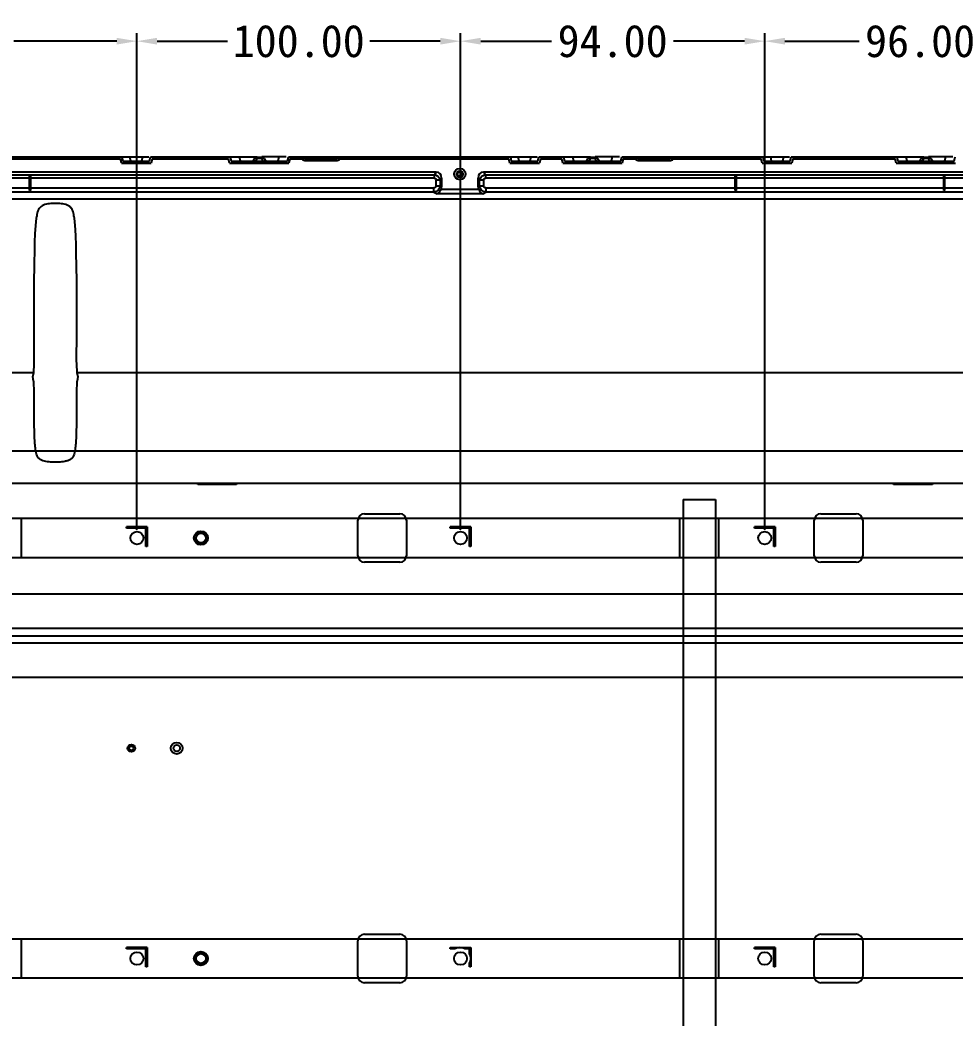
# Model space of a CAD drawing. Header units: millimetres. Extents: x 7835 to 8931, y -815 to 22.
# Drawn here: x 8412.4 to 8701.3, y -286.1 to 22.4 of the extents above; entities that cross this region are included whole.
import ezdxf

# ---------------------------------------------------------------- set-up
doc = ezdxf.new("R2010")
doc.units = ezdxf.units.MM
doc.header["$LTSCALE"] = 46.255
doc.header["$PDMODE"] = 3
doc.header["$PDSIZE"] = 0.3125
doc.layers.get('0').update_dxf_attribs({"linetype": 'CONTINUOUS'})
doc.layers.get('Defpoints').update_dxf_attribs({"linetype": 'CONTINUOUS'})
doc.styles.get("Standard").update_dxf_attribs({"font": 'simfang.ttf'})
doc.dimstyles.new('001', dxfattribs={"dimscale": 2.5, "dimtxt": 4, "dimasz": 2.5, "dimexe": 1, "dimexo": 1, "dimgap": 0.5, "dimtad": 0, "dimzin": 0, "dimdsep": 46, "dimtxsty": 'Standard', "dimcen": 0, "dimclrd": 2, "dimclre": 2, "dimclrt": 5, "dimadec": 0, "dimazin": 0, "dimtp": 0.01, "dimtm": 0.01, "dimtfac": 1, "dimtofl": 0, "dimtmove": 0, "dimatfit": 3, "dimldrblk": 'CLOSED', "dimfxl": 1, "dimtolj": 1, "dimtzin": 0, "dimarcsym": 0})

# ---------------------------------------------------------------- blocks, each defined once
blk = doc.blocks.new('001')
at = {"color": 1, "linetype": 'Continuous'}
for p, q in [((7927.68, -110.82), (8838.88, -110.82)), ((7927.68, -120.82), (8838.88, -120.82))]:
    blk.add_line(p, q, dxfattribs=at)
blk = doc.blocks.new('02')
at = {"color": 1}
for p, q in [((8139.28, -125.82), (8139.28, -539.62)), ((8139.28, -125.82), (8149.28, -125.82)), ((8149.28, -125.82), (8149.28, -539.62))]:
    blk.add_line(p, q, dxfattribs=at)
blk = doc.blocks.new('A$C61f20c2e')
at = {"color": 3, "linetype": 'Continuous'}
for p, q in [((932.5, 13.5), (473.5, 13.5)), ((495.5, 1.5), (495.5, 13.5)), ((599.5, 2), (599.5, 13)), ((601.5, 15), (612.5, 15)), ((614.5, 13), (614.5, 2)), ((699, 1.5), (699, 13.5)), ((711, 1.5), (711, 13.5)), ((740.5, 2), (740.5, 13)), ((742.5, 15), (753.5, 15)), ((755.5, 13), (755.5, 2)), ((473.5, 1.5), (932, 1.5)), ((612.5, 0), (601.5, 0)), ((753.5, 0), (742.5, 0))]:
    blk.add_line(p, q, dxfattribs=at)
blk.add_circle((551, 7.5), 2.15, dxfattribs=at)
for centre, start, end in [((601.5, 13), 90, 180), ((612.5, 13), 0, 90), ((742.5, 13), 90, 180), ((753.5, 13), 0, 90), ((601.5, 2), 180, 270), ((612.5, 2), 270, 0), ((742.5, 2), 180, 270), ((753.5, 2), 270, 0)]:
    blk.add_arc(centre, 2, start, end, dxfattribs=at)
blk = doc.blocks.new('*D421')
at = {"color": 2, "lineweight": -2, "transparency": 16777216}
for p, q in [((8642.48, -135.22), (8642.48, 18.37)), ((8648.73, 15.87), (8671.63, 15.87)), ((8732.23, 15.87), (8709.33, 15.87)), ((8738.48, -135.22), (8738.48, 18.37))]:
    blk.add_line(p, q, dxfattribs=at)
at = {"color": 2, "transparency": 16777216}
for points in [[(8648.73, 16.91), (8648.73, 14.82), (8642.48, 15.87)], [(8732.23, 16.91), (8732.23, 14.82), (8738.48, 15.87)]]:
    blk.add_solid(points, dxfattribs=at)
at = {"layer": 'Defpoints', "color": 0, "transparency": 16777216}
for p in [(8642.48, 15.87), (8642.48, -137.72), (8738.48, -137.72)]:
    blk.add_point(p, dxfattribs=at)
at = {"color": 5, "transparency": 16777216, "insert": (8690.48, 15.87), "char_height": 10, "attachment_point": 5}
blk.add_mtext('\\A1;96.00', dxfattribs=at)
blk = doc.blocks.new('_CLOSED')
at = {"color": 0, "linetype": 'ByBlock'}
for p, q in [((0, 0), (-1, 0.167)), ((-1, 0.167), (-1, -0.167)), ((-1, -0.167), (0, 0)), ((-1, 0), (0, 0))]:
    blk.add_line(p, q, dxfattribs=at)
blk = doc.blocks.new('*D422')
at = {"color": 2, "lineweight": -2, "transparency": 16777216}
for p, q in [((8548.48, -135.22), (8548.48, 18.37)), ((8554.73, 15.87), (8576.63, 15.87)), ((8636.23, 15.87), (8614.33, 15.87)), ((8642.48, -135.22), (8642.48, 18.37))]:
    blk.add_line(p, q, dxfattribs=at)
at = {"color": 2, "transparency": 16777216}
for points in [[(8554.73, 16.91), (8554.73, 14.82), (8548.48, 15.87)], [(8636.23, 16.91), (8636.23, 14.82), (8642.48, 15.87)]]:
    blk.add_solid(points, dxfattribs=at)
at = {"layer": 'Defpoints', "color": 0, "transparency": 16777216}
for p in [(8548.48, 15.87), (8548.48, -137.72), (8642.48, -137.72)]:
    blk.add_point(p, dxfattribs=at)
at = {"color": 5, "transparency": 16777216, "insert": (8595.48, 15.87), "char_height": 10, "attachment_point": 5}
blk.add_mtext('\\A1;94.00', dxfattribs=at)
blk = doc.blocks.new('*D423')
at = {"color": 2, "lineweight": -2, "transparency": 16777216}
for p, q in [((8448.48, -135.22), (8448.48, 18.37)), ((8454.73, 15.87), (8476.48, 15.87)), ((8542.23, 15.87), (8520.47, 15.87)), ((8548.48, -135.22), (8548.48, 18.37))]:
    blk.add_line(p, q, dxfattribs=at)
at = {"color": 2, "transparency": 16777216}
for points in [[(8454.73, 16.91), (8454.73, 14.82), (8448.48, 15.87)], [(8542.23, 16.91), (8542.23, 14.82), (8548.48, 15.87)]]:
    blk.add_solid(points, dxfattribs=at)
at = {"layer": 'Defpoints', "color": 0, "transparency": 16777216}
for p in [(8448.48, 15.87), (8448.48, -137.72), (8548.48, -137.72)]:
    blk.add_point(p, dxfattribs=at)
at = {"color": 5, "transparency": 16777216, "insert": (8498.48, 15.87), "char_height": 10, "attachment_point": 5}
blk.add_mtext('\\A1;100.00', dxfattribs=at)
blk = doc.blocks.new('*D424')
at = {"color": 2, "lineweight": -2, "transparency": 16777216}
for p, q in [((8328.48, -135.22), (8328.48, 18.37)), ((8334.73, 15.87), (8366.48, 15.87)), ((8442.23, 15.87), (8410.47, 15.87)), ((8448.48, -135.22), (8448.48, 18.37))]:
    blk.add_line(p, q, dxfattribs=at)
at = {"color": 2, "transparency": 16777216}
for points in [[(8334.73, 16.91), (8334.73, 14.82), (8328.48, 15.87)], [(8442.23, 16.91), (8442.23, 14.82), (8448.48, 15.87)]]:
    blk.add_solid(points, dxfattribs=at)
at = {"layer": 'Defpoints', "color": 0, "transparency": 16777216}
for p in [(8328.48, 15.87), (8328.48, -137.72), (8448.48, -137.72)]:
    blk.add_point(p, dxfattribs=at)
at = {"color": 5, "transparency": 16777216, "insert": (8388.48, 15.87), "char_height": 10, "attachment_point": 5}
blk.add_mtext('\\A1;120.00', dxfattribs=at)

msp = doc.modelspace()

# ---------------------------------------------------------------- linework, layer by layer
at = {"color": 7, "linetype": 'Continuous'}
for p, q in [((8392.275, -19.92), (8452.153, -19.92)), ((8408.575, -20.52), (8443.398, -20.52)), ((8420.275, -20.52), (8420.275, -19.92)), ((8421.775, -19.92), (8421.775, -20.52)), ((8424.775, -20.52), (8424.775, -19.92)), ((8426.275, -19.92), (8426.275, -20.52)), ((8443.698, -21.82), (8443.398, -20.52)), ((8443.875, -19.92), (8444.175, -21.22)), ((8444.175, -21.22), (8452.375, -21.22)), ((8446.075, -21.82), (8446.075, -21.22)), ((8446.611, -21.22), (8446.311, -19.92)), ((8447.275, -21.22), (8447.275, -21.82)), ((8449.275, -21.82), (8449.275, -21.22)), ((8450.239, -19.92), (8449.939, -21.22)), ((8450.475, -21.22), (8450.475, -21.82)), ((8452.375, -21.22), (8452.675, -19.92)), ((8452.675, -19.92), (8485.603, -19.92)), ((8453.153, -20.52), (8452.853, -21.82)), ((8453.153, -20.52), (8476.798, -20.52)), ((8472.975, -20.52), (8472.975, -19.92)), ((8473.475, -19.92), (8473.475, -20.52)), ((8477.098, -21.82), (8476.798, -20.52)), ((8477.275, -19.92), (8477.575, -21.22)), ((8477.575, -21.22), (8494.975, -21.22)), ((8480.499, -21.22), (8480.199, -19.92)), ((8482.533, -21.82), (8482.533, -21.22)), ((8483.112, -21.22), (8483.112, -21.82)), ((8483.277, -21.82), (8483.277, -21.22)), ((8484.243, -21.22), (8484.243, -21.82)), ((8484.737, -20.42), (8484.275, -21.22)), ((8485.141, -21.22), (8485.603, -20.42)), ((8485.43, -20.02), (8487.121, -20.02)), ((8485.603, -20.02), (8485.603, -20.42)), ((8486.948, -20.42), (8485.603, -20.42)), ((8486.948, -20.42), (8486.948, -20.02)), ((8486.948, -20.42), (8487.409, -21.22)), ((8494.648, -19.92), (8487.121, -19.92)), ((8487.814, -20.42), (8488.275, -21.22)), ((8488.308, -21.82), (8488.308, -21.22)), ((8489.274, -21.22), (8489.274, -21.82)), ((8489.439, -21.82), (8489.439, -21.22)), ((8490.018, -21.22), (8490.018, -21.82)), ((8492.352, -19.92), (8492.052, -21.22)), ((8494.975, -21.22), (8495.275, -19.92)), ((8495.275, -19.92), (8572.153, -19.92)), ((8495.753, -20.52), (8495.453, -21.82)), ((8495.753, -20.52), (8499.575, -20.52)), ((8499.575, -20.563), (8499.575, -19.92)), ((8499.576, -20.023), (8499.575, -20.015)), ((8511.067, -20.065), (8499.584, -20.065)), ((8500.575, -20.433), (8500.575, -20.985)), ((8500.575, -20.433), (8510.075, -20.433)), ((8500.575, -20.985), (8510.075, -20.985)), ((8510.075, -20.985), (8510.075, -20.433)), ((8511.075, -20.563), (8511.075, -19.92)), ((8511.075, -20.015), (8511.075, -20.023)), ((8511.075, -20.52), (8563.398, -20.52)), ((8513.775, -20.52), (8513.775, -19.92)), ((8514.275, -19.92), (8514.275, -20.52)), ((8524.275, -20.52), (8524.275, -19.92)), ((8525.775, -19.92), (8525.775, -20.52)), ((8528.775, -20.52), (8528.775, -19.92)), ((8530.275, -19.92), (8530.275, -20.52)), ((8563.698, -21.82), (8563.398, -20.52)), ((8563.875, -19.92), (8564.175, -21.22)), ((8564.175, -21.22), (8572.375, -21.22)), ((8566.075, -21.82), (8566.075, -21.22)), ((8566.611, -21.22), (8566.311, -19.92)), ((8567.275, -21.22), (8567.275, -21.82)), ((8569.275, -21.82), (8569.275, -21.22)), ((8570.239, -19.92), (8569.939, -21.22)), ((8570.475, -21.22), (8570.475, -21.82)), ((8572.375, -21.22), (8572.675, -19.92)), ((8572.675, -19.92), (8588.603, -19.92)), ((8573.153, -20.52), (8572.853, -21.82)), ((8573.153, -20.52), (8579.798, -20.52)), ((8575.975, -20.52), (8575.975, -19.92)), ((8576.475, -19.92), (8576.475, -20.52)), ((8580.098, -21.82), (8579.798, -20.52)), ((8580.275, -19.92), (8580.575, -21.22)), ((8580.575, -21.22), (8597.975, -21.22)), ((8583.499, -21.22), (8583.199, -19.92)), ((8585.533, -21.82), (8585.533, -21.22)), ((8586.112, -21.22), (8586.112, -21.82)), ((8586.277, -21.82), (8586.277, -21.22)), ((8587.243, -21.22), (8587.243, -21.82)), ((8587.737, -20.42), (8587.275, -21.22)), ((8588.141, -21.22), (8588.603, -20.42)), ((8588.43, -20.02), (8590.121, -20.02)), ((8588.603, -20.02), (8588.603, -20.42)), ((8589.948, -20.42), (8588.603, -20.42)), ((8589.948, -20.42), (8589.948, -20.02)), ((8589.948, -20.42), (8590.409, -21.22)), ((8597.648, -19.92), (8590.121, -19.92)), ((8590.814, -20.42), (8591.275, -21.22)), ((8591.308, -21.82), (8591.308, -21.22)), ((8592.274, -21.22), (8592.274, -21.82)), ((8592.439, -21.82), (8592.439, -21.22)), ((8593.018, -21.22), (8593.018, -21.82)), ((8595.352, -19.92), (8595.052, -21.22)), ((8597.975, -21.22), (8598.275, -19.92)), ((8598.275, -19.92), (8650.153, -19.92)), ((8598.753, -20.52), (8598.453, -21.82)), ((8598.753, -20.52), (8602.575, -20.52)), ((8602.575, -20.563), (8602.575, -19.92)), ((8602.576, -20.023), (8602.575, -20.015)), ((8614.067, -20.065), (8602.584, -20.065)), ((8603.575, -20.433), (8603.575, -20.985)), ((8603.575, -20.433), (8613.075, -20.433)), ((8603.575, -20.985), (8613.075, -20.985)), ((8613.075, -20.985), (8613.075, -20.433)), ((8614.075, -20.563), (8614.075, -19.92)), ((8614.075, -20.015), (8614.075, -20.023)), ((8614.075, -20.52), (8641.398, -20.52)), ((8616.775, -20.52), (8616.775, -19.92)), ((8617.275, -19.92), (8617.275, -20.52)), ((8627.275, -20.52), (8627.275, -19.92)), ((8628.775, -19.92), (8628.775, -20.52)), ((8631.775, -20.52), (8631.775, -19.92)), ((8633.275, -19.92), (8633.275, -20.52)), ((8641.698, -21.82), (8641.398, -20.52)), ((8641.875, -19.92), (8642.175, -21.22)), ((8642.175, -21.22), (8650.375, -21.22)), ((8644.075, -21.82), (8644.075, -21.22)), ((8644.611, -21.22), (8644.311, -19.92)), ((8645.275, -21.22), (8645.275, -21.82)), ((8647.275, -21.82), (8647.275, -21.22)), ((8648.239, -19.92), (8647.939, -21.22)), ((8648.475, -21.22), (8648.475, -21.82)), ((8650.375, -21.22), (8650.675, -19.92)), ((8650.675, -19.92), (8691.603, -19.92)), ((8651.153, -20.52), (8650.853, -21.82)), ((8651.153, -20.52), (8682.798, -20.52)), ((8678.975, -20.52), (8678.975, -19.92)), ((8679.475, -19.92), (8679.475, -20.52)), ((8683.098, -21.82), (8682.798, -20.52)), ((8683.275, -19.92), (8683.575, -21.22)), ((8683.575, -21.22), (8700.975, -21.22)), ((8686.499, -21.22), (8686.199, -19.92)), ((8688.533, -21.82), (8688.533, -21.22)), ((8689.112, -21.22), (8689.112, -21.82)), ((8689.277, -21.82), (8689.277, -21.22)), ((8690.243, -21.22), (8690.243, -21.82)), ((8690.737, -20.42), (8690.275, -21.22)), ((8691.141, -21.22), (8691.603, -20.42)), ((8691.43, -20.02), (8693.121, -20.02)), ((8691.603, -20.02), (8691.603, -20.42)), ((8692.948, -20.42), (8691.603, -20.42)), ((8692.948, -20.42), (8692.948, -20.02)), ((8692.948, -20.42), (8693.409, -21.22)), ((8700.648, -19.92), (8693.121, -19.92)), ((8693.814, -20.42), (8694.275, -21.22)), ((8694.308, -21.82), (8694.308, -21.22)), ((8695.274, -21.22), (8695.274, -21.82)), ((8695.439, -21.82), (8695.439, -21.22)), ((8696.018, -21.22), (8696.018, -21.82)), ((8698.352, -19.92), (8698.052, -21.22)), ((8700.975, -21.22), (8701.275, -19.92)), ((8540.976, -24.581), (8210.575, -24.581)), ((8443.698, -21.82), (8452.853, -21.82)), ((8477.098, -21.82), (8495.453, -21.82)), ((8540.976, -24.581), (8540.399, -25.42)), ((8760.976, -24.581), (8555.575, -24.581)), ((8556.152, -25.42), (8555.575, -24.581)), ((8563.698, -21.82), (8572.853, -21.82)), ((8580.098, -21.82), (8598.453, -21.82)), ((8641.698, -21.82), (8650.853, -21.82)), ((8683.098, -21.82), (8701.453, -21.82)), ((8211.152, -25.42), (8540.399, -25.42)), ((8415.275, -26.493), (8351.275, -26.493)), ((8415.275, -30.326), (8415.275, -25.627)), ((8415.675, -25.627), (8415.275, -25.627)), ((8415.675, -30.326), (8415.675, -25.627)), ((8540.399, -26.493), (8415.675, -26.493)), ((8540.399, -26.493), (8540.399, -25.42)), ((8540.948, -28.842), (8540.948, -27.113)), ((8542.16, -27.113), (8540.948, -27.113)), ((8542.16, -27.113), (8542.622, -26.442)), ((8542.16, -27.113), (8542.16, -28.842)), ((8542.622, -26.442), (8542.622, -29.133)), ((8553.929, -29.133), (8553.929, -26.442)), ((8553.929, -26.442), (8554.391, -27.113)), ((8554.391, -28.842), (8554.391, -27.113)), ((8555.603, -27.113), (8554.391, -27.113)), ((8555.603, -27.113), (8555.603, -28.842)), ((8556.152, -25.42), (8556.152, -26.493)), ((8556.152, -25.42), (8760.399, -25.42)), ((8633.375, -26.493), (8556.152, -26.493)), ((8633.375, -30.326), (8633.375, -25.627)), ((8633.775, -25.627), (8633.375, -25.627)), ((8633.775, -30.326), (8633.775, -25.627)), ((8697.775, -26.493), (8633.775, -26.493)), ((8697.775, -30.326), (8697.775, -25.627)), ((8698.175, -25.627), (8697.775, -25.627)), ((8698.175, -30.326), (8698.175, -25.627)), ((8760.399, -26.493), (8698.175, -26.493)), ((8540.277, -30.775), (8211.273, -30.775)), ((8351.275, -29.46), (8415.275, -29.46)), ((8415.275, -30.326), (8415.675, -30.326)), ((8415.675, -29.46), (8540.277, -29.46)), ((8540.277, -30.775), (8540.277, -29.46)), ((8540.277, -30.775), (8541.219, -31.369)), ((8540.948, -28.842), (8542.16, -28.842)), ((8542.622, -29.133), (8542.16, -28.842)), ((8542.475, -29.866), (8554.076, -29.866)), ((8554.391, -28.842), (8553.929, -29.133)), ((8554.391, -28.842), (8555.603, -28.842)), ((8555.331, -31.369), (8556.273, -30.775)), ((8556.273, -29.46), (8556.273, -30.775)), ((8556.273, -29.46), (8633.375, -29.46)), ((8760.277, -30.775), (8556.273, -30.775)), ((8633.375, -30.326), (8633.775, -30.326)), ((8633.775, -29.46), (8697.775, -29.46)), ((8697.775, -30.326), (8698.175, -30.326)), ((8698.175, -29.46), (8760.277, -29.46)), ((7902.359, -32.829), (8864.192, -32.829)), ((8555.331, -31.369), (8541.219, -31.369)), ((8416.504, -86.705), (8390.047, -86.705)), ((8918.532, -86.704), (8430.046, -86.704)), ((8467.275, -121.22), (8467.275, -120.82)), ((8467.275, -120.82), (8479.275, -120.82)), ((8479.275, -121.22), (8467.275, -121.22)), ((8479.275, -120.82), (8479.275, -121.22)), ((8682.275, -120.82), (8694.275, -120.82)), ((8682.275, -121.22), (8682.275, -120.82)), ((8694.275, -121.22), (8682.275, -121.22)), ((8694.275, -120.82), (8694.275, -121.22)), ((8445.275, -134.72), (8445.275, -134.32)), ((8451.675, -134.32), (8445.275, -134.32)), ((8451.275, -134.72), (8445.275, -134.72)), ((8451.275, -140.32), (8451.275, -134.32)), ((8451.675, -134.32), (8451.675, -140.32)), ((8545.275, -134.72), (8545.275, -134.32)), ((8551.675, -134.32), (8545.275, -134.32)), ((8551.275, -134.72), (8545.275, -134.72)), ((8551.275, -140.32), (8551.275, -134.32)), ((8551.675, -134.32), (8551.675, -140.32)), ((8645.675, -134.32), (8639.275, -134.32)), ((8639.275, -134.72), (8639.275, -134.32)), ((8645.275, -134.72), (8639.275, -134.72)), ((8645.275, -140.32), (8645.275, -134.32)), ((8645.675, -134.32), (8645.675, -140.32)), ((8451.675, -140.32), (8451.275, -140.32)), ((8551.675, -140.32), (8551.275, -140.32)), ((8645.675, -140.32), (8645.275, -140.32)), ((8003.275, -154.996), (8763.275, -154.996)), ((8763.275, -165.708), (8003.275, -165.708)), ((8003.275, -167.941), (8763.275, -167.94)), ((8003.275, -170.12), (8763.275, -170.12)), ((8763.275, -180.844), (8003.275, -180.844)), ((8445.275, -264.72), (8445.275, -264.32)), ((8451.675, -264.32), (8445.275, -264.32)), ((8451.275, -264.72), (8445.275, -264.72)), ((8451.275, -270.32), (8451.275, -264.32)), ((8451.675, -264.32), (8451.675, -270.32)), ((8545.275, -264.32), (8551.675, -264.32)), ((8545.275, -264.72), (8545.275, -264.32)), ((8546.748, -264.72), (8545.275, -264.72)), ((8551.275, -264.72), (8549.803, -264.72)), ((8551.275, -266.193), (8551.275, -264.32)), ((8551.675, -264.32), (8551.675, -270.32)), ((8645.675, -264.32), (8639.275, -264.32)), ((8639.275, -264.72), (8639.275, -264.32)), ((8645.275, -264.72), (8639.275, -264.72)), ((8645.275, -270.32), (8645.275, -264.32)), ((8645.675, -264.32), (8645.675, -270.32)), ((8451.675, -270.32), (8451.275, -270.32)), ((8551.275, -270.32), (8551.275, -269.247)), ((8551.675, -270.32), (8551.275, -270.32)), ((8645.675, -270.32), (8645.275, -270.32))]:
    msp.add_line(p, q, dxfattribs=at)
for points in [[(8499.584, -20.065), (8499.579, -20.047), (8499.576, -20.031), (8499.576, -20.023)], [(8511.075, -20.023), (8511.075, -20.031), (8511.072, -20.047), (8511.067, -20.065)], [(8602.584, -20.065), (8602.579, -20.047), (8602.576, -20.031), (8602.576, -20.023)], [(8614.075, -20.023), (8614.075, -20.031), (8614.072, -20.047), (8614.067, -20.065)]]:
    msp.add_lwpolyline(points, dxfattribs=at)
for centre, radius in [((8548.275, -25.22), 1.75), ((8548.275, -25.22), 1), ((8548.275, -25.22), 0.7), ((8468.275, -137.72), 2), ((8468.275, -137.72), 1.5), ((8446.775, -202.72), 1.15), ((8446.775, -202.72), 0.65), ((8460.775, -202.72), 1.8), ((8460.775, -202.72), 1), ((8468.275, -267.72), 2), ((8468.275, -267.72), 1.5)]:
    msp.add_circle(centre, radius, dxfattribs=at)
at = {"color": 7, "true_color": 0xffffff}
for centre in [(8448.475, -137.72), (8548.475, -137.72), (8642.475, -137.72), (8448.475, -267.72), (8548.475, -267.72), (8642.475, -267.72)]:
    msp.add_circle(centre, 2, dxfattribs=at)
at = {"color": 7, "linetype": 'Continuous'}
for centre, radius, start, end in [((8485.43, -20.82), 0.8, 90, 150), ((8487.121, -20.82), 0.8, 30, 90), ((8588.43, -20.82), 0.8, 90, 150), ((8590.121, -20.82), 0.8, 30, 90), ((8691.43, -20.82), 0.8, 90, 150), ((8693.121, -20.82), 0.8, 30, 90), ((8548.275, -267.72), 3.366, 63.02226, 116.97774), ((8548.275, -267.72), 3.366, 333.02226, 26.97774)]:
    msp.add_arc(centre, radius, start, end, dxfattribs=at)
for centre, major_axis, ratio, start_param, end_param in [((8540.197, -27.323), (1.699, 2.469), 0.7005829, -0.7944166, 0.4491787), ((8556.354, -27.323), (-1.699, 2.469), 0.7005829, -0.4491787, 0.7944166), ((8540.197, -28.751), (2.151, -1.356), 0.8259647, 0.1298477, 0.4800705), ((8556.354, -28.751), (2.151, 1.356), 0.8259647, 2.6615221, 3.0117449)]:
    msp.add_ellipse(centre, major_axis=major_axis, ratio=ratio, start_param=start_param, end_param=end_param, dxfattribs=at)
for points in [[(8484.899, -20.326), (8484.838, -20.339), (8484.768, -20.366), (8484.737, -20.42)], [(8487.208, -20.349), (8487.12, -20.368), (8487.033, -20.392), (8486.948, -20.42)], [(8499.757, -20.253), (8499.684, -20.209), (8499.609, -20.146), (8499.584, -20.065)], [(8500.074, -20.928), (8500.237, -20.968), (8500.407, -20.985), (8500.575, -20.985)], [(8510.56, -20.38), (8510.402, -20.417), (8510.238, -20.433), (8510.075, -20.433)], [(8510.94, -20.775), (8511.022, -20.716), (8511.103, -20.621), (8511.103, -20.52)], [(8587.899, -20.326), (8587.838, -20.339), (8587.768, -20.366), (8587.737, -20.42)], [(8590.208, -20.349), (8590.12, -20.368), (8590.033, -20.392), (8589.948, -20.42)], [(8602.757, -20.253), (8602.684, -20.209), (8602.609, -20.146), (8602.584, -20.065)], [(8603.074, -20.928), (8603.237, -20.968), (8603.407, -20.985), (8603.575, -20.985)], [(8613.56, -20.38), (8613.402, -20.417), (8613.238, -20.433), (8613.075, -20.433)], [(8613.94, -20.775), (8614.022, -20.716), (8614.103, -20.621), (8614.103, -20.52)], [(8690.899, -20.326), (8690.838, -20.339), (8690.768, -20.366), (8690.737, -20.42)], [(8693.208, -20.349), (8693.12, -20.368), (8693.033, -20.392), (8692.948, -20.42)], [(8416.504, -86.705), (8416.44, -87.021), (8416.413, -87.354), (8416.275, -87.647)], [(8430.275, -87.647), (8430.134, -87.356), (8430.113, -87.02), (8430.046, -86.704)]]:
    msp.add_open_spline(points, degree=3, dxfattribs=at)
for points, knots in [([(8485.603, -20.42), (8485.536, -20.398), (8485.309, -20.335), (8485.063, -20.293), (8484.899, -20.326)], [0, 0, 0, 0, 0.2959556, 1, 1, 1, 1]), ([(8487.339, -20.326), (8487.317, -20.329), (8487.274, -20.336), (8487.231, -20.345), (8487.208, -20.349)], [0, 0, 0, 0, 0.4899725, 1, 1, 1, 1]), ([(8487.814, -20.42), (8487.8, -20.396), (8487.664, -20.286), (8487.476, -20.308), (8487.339, -20.326)], [0, 0, 0, 0, 0.1680295, 1, 1, 1, 1]), ([(8499.548, -20.52), (8499.548, -20.561), (8499.626, -20.793), (8499.889, -20.883), (8500.074, -20.928)], [0, 0, 0, 0, 0.1796935, 1, 1, 1, 1]), ([(8500.575, -20.433), (8500.496, -20.433), (8500.217, -20.417), (8499.93, -20.357), (8499.757, -20.253)], [0, 0, 0, 0, 0.2813085, 1, 1, 1, 1]), ([(8510.075, -20.985), (8510.161, -20.985), (8510.458, -20.968), (8510.767, -20.898), (8510.94, -20.775)], [0, 0, 0, 0, 0.287821, 1, 1, 1, 1]), ([(8511.067, -20.065), (8511.056, -20.1), (8510.938, -20.275), (8510.722, -20.342), (8510.56, -20.38)], [0, 0, 0, 0, 0.1815915, 1, 1, 1, 1]), ([(8588.603, -20.42), (8588.536, -20.398), (8588.309, -20.335), (8588.063, -20.293), (8587.899, -20.326)], [0, 0, 0, 0, 0.2959556, 1, 1, 1, 1]), ([(8590.339, -20.326), (8590.317, -20.329), (8590.274, -20.336), (8590.231, -20.345), (8590.208, -20.349)], [0, 0, 0, 0, 0.4899725, 1, 1, 1, 1]), ([(8590.814, -20.42), (8590.8, -20.396), (8590.664, -20.286), (8590.476, -20.308), (8590.339, -20.326)], [0, 0, 0, 0, 0.1680295, 1, 1, 1, 1]), ([(8602.548, -20.52), (8602.548, -20.561), (8602.626, -20.793), (8602.889, -20.883), (8603.074, -20.928)], [0, 0, 0, 0, 0.1796935, 1, 1, 1, 1]), ([(8603.575, -20.433), (8603.496, -20.433), (8603.217, -20.417), (8602.93, -20.357), (8602.757, -20.253)], [0, 0, 0, 0, 0.2813085, 1, 1, 1, 1]), ([(8613.075, -20.985), (8613.161, -20.985), (8613.458, -20.968), (8613.767, -20.898), (8613.94, -20.775)], [0, 0, 0, 0, 0.287821, 1, 1, 1, 1]), ([(8614.067, -20.065), (8614.056, -20.1), (8613.938, -20.275), (8613.722, -20.342), (8613.56, -20.38)], [0, 0, 0, 0, 0.1815915, 1, 1, 1, 1]), ([(8691.603, -20.42), (8691.536, -20.398), (8691.309, -20.335), (8691.063, -20.293), (8690.899, -20.326)], [0, 0, 0, 0, 0.2959556, 1, 1, 1, 1]), ([(8693.339, -20.326), (8693.317, -20.329), (8693.274, -20.336), (8693.231, -20.345), (8693.208, -20.349)], [0, 0, 0, 0, 0.4899725, 1, 1, 1, 1]), ([(8693.814, -20.42), (8693.8, -20.396), (8693.664, -20.286), (8693.476, -20.308), (8693.339, -20.326)], [0, 0, 0, 0, 0.1680295, 1, 1, 1, 1]), ([(8540.399, -25.42), (8540.823, -25.495), (8541.631, -25.908), (8542.076, -26.7), (8542.16, -27.113)], [0, 0, 0, 0, 0.505269, 1, 1, 1, 1]), ([(8540.399, -26.493), (8540.549, -26.493), (8540.872, -26.634), (8540.948, -26.961), (8540.948, -27.113)], [0, 0, 0, 0, 0.4973471, 1, 1, 1, 1]), ([(8554.391, -27.113), (8554.471, -26.7), (8554.922, -25.909), (8555.728, -25.495), (8556.152, -25.42)], [0, 0, 0, 0, 0.4943597, 1, 1, 1, 1]), ([(8555.603, -27.113), (8555.603, -26.961), (8555.68, -26.634), (8556.002, -26.493), (8556.152, -26.493)], [0, 0, 0, 0, 0.5034333, 1, 1, 1, 1]), ([(8540.948, -28.842), (8540.948, -29.007), (8540.797, -29.357), (8540.443, -29.46), (8540.277, -29.46)], [0, 0, 0, 0, 0.4986267, 1, 1, 1, 1]), ([(8542.16, -28.842), (8542.111, -29.321), (8541.677, -30.261), (8540.746, -30.722), (8540.277, -30.775)], [0, 0, 0, 0, 0.5046717, 1, 1, 1, 1]), ([(8541.219, -31.369), (8541.345, -31.313), (8541.904, -30.945), (8542.268, -30.347), (8542.475, -29.866)], [0, 0, 0, 0, 0.2082969, 1, 1, 1, 1]), ([(8554.076, -29.866), (8554.152, -30.041), (8554.447, -30.625), (8554.904, -31.177), (8555.331, -31.369)], [0, 0, 0, 0, 0.2900634, 1, 1, 1, 1]), ([(8556.273, -30.775), (8555.804, -30.722), (8554.874, -30.261), (8554.44, -29.321), (8554.391, -28.842)], [0, 0, 0, 0, 0.4953247, 1, 1, 1, 1]), ([(8556.273, -29.46), (8556.107, -29.46), (8555.755, -29.356), (8555.603, -29.007), (8555.603, -28.842)], [0, 0, 0, 0, 0.501892, 1, 1, 1, 1]), ([(8430.047, -86.704), (8429.944, -85.464), (8429.808, -82.979), (8429.859, -79.251), (8429.935, -75.535), (8429.916, -70.617), (8429.853, -64.549), (8429.915, -58.546), (8429.828, -53.835), (8429.739, -50.387), (8429.726, -47.004), (8429.624, -44.231), (8429.482, -42.053), (8429.351, -40.451), (8429.174, -38.868), (8428.919, -37.313), (8428.476, -36.022), (8427.702, -35.214), (8426.645, -34.656), (8425.134, -34.326), (8423.279, -34.278), (8421.426, -34.349), (8419.64, -34.684), (8418.164, -35.729), (8417.634, -37.316), (8417.38, -38.866), (8417.201, -40.449), (8417.07, -42.051), (8416.928, -44.229), (8416.825, -47.003), (8416.809, -50.385), (8416.729, -53.834), (8416.627, -58.544), (8416.703, -64.548), (8416.625, -70.615), (8416.622, -75.533), (8416.731, -80.493), (8416.628, -84.221), (8416.504, -86.705)], [0, 0, 0, 0, 0.0330739, 0.0661129, 0.0990787, 0.1319053, 0.1968487, 0.2603887, 0.2915038, 0.3220932, 0.3520866, 0.3814321, 0.3958532, 0.4101038, 0.4241883, 0.4381341, 0.4521282, 0.4595069, 0.4673161, 0.4835554, 0.5000703, 0.5165913, 0.5328384, 0.5478993, 0.5618751, 0.5758205, 0.5899053, 0.6041558, 0.6185767, 0.6479219, 0.6779152, 0.7085042, 0.7396191, 0.803159, 0.868102, 0.9009283, 0.9338942, 1, 1, 1, 1]), ([(8430.275, -87.647), (8429.681, -90.161), (8429.899, -94.111), (8429.84, -99.269), (8429.79, -102.509), (8429.744, -105.099), (8429.673, -107.039), (8429.562, -108.983), (8429.354, -110.893), (8428.958, -112.525), (8428.023, -113.464), (8427.129, -113.876), (8426.176, -114.074), (8424.894, -114.25), (8423.273, -114.337), (8421.335, -114.227), (8419.724, -113.994), (8418.52, -113.473), (8417.597, -112.518), (8417.2, -110.892), (8416.992, -108.98), (8416.879, -107.036), (8416.808, -105.096), (8416.761, -102.506), (8416.715, -99.27), (8416.658, -95.383), (8416.81, -91.506), (8416.577, -88.904), (8416.275, -87.647)], [0, 0, 0, 0, 0.1248364, 0.1873987, 0.2499631, 0.2812452, 0.3125272, 0.3438083, 0.3750839, 0.4061649, 0.4217506, 0.4373668, 0.4530086, 0.4686466, 0.4999195, 0.5311929, 0.5624215, 0.5780378, 0.5936251, 0.6247163, 0.6559896, 0.6872709, 0.7185528, 0.7498348, 0.8123991, 0.874961, 0.9375284, 1, 1, 1, 1])]:
    msp.add_open_spline(points, degree=3, knots=knots, dxfattribs=at)

# ---------------------------------------------------------------- block references
at = {"color": 2}
for name, p in [('001', (0, 0)), ('02', (478, 0)), ('A$C61f20c2e', (7917.275, -145.22)), ('A$C61f20c2e', (7917.275, -275.22))]:
    msp.add_blockref(name, p, dxfattribs=at)

# ---------------------------------------------------------------- dimensions: what is measured, and where the dimension line sits
for base, p1, p2, picture, middle in [((8328.475, 15.866), (8448.475, -137.72), (8328.475, -137.72), '*D424', (8388.475, 15.866)), ((8448.475, 15.866), (8548.475, -137.72), (8448.475, -137.72), '*D423', (8498.475, 15.866)), ((8548.475, 15.866), (8642.475, -137.72), (8548.475, -137.72), '*D422', (8595.475, 15.866)), ((8642.475, 15.866), (8738.475, -137.72), (8642.475, -137.72), '*D421', (8690.475, 15.866))]:
    dim = msp.add_linear_dim(base=base, p1=p1, p2=p2, dimstyle='001', override={"dimtmove": 1}, dxfattribs=at)
    dim.commit()
    dim.dimension.update_dxf_attribs({"geometry": picture, "text_midpoint": middle})

doc.saveas('drawing.dxf')
